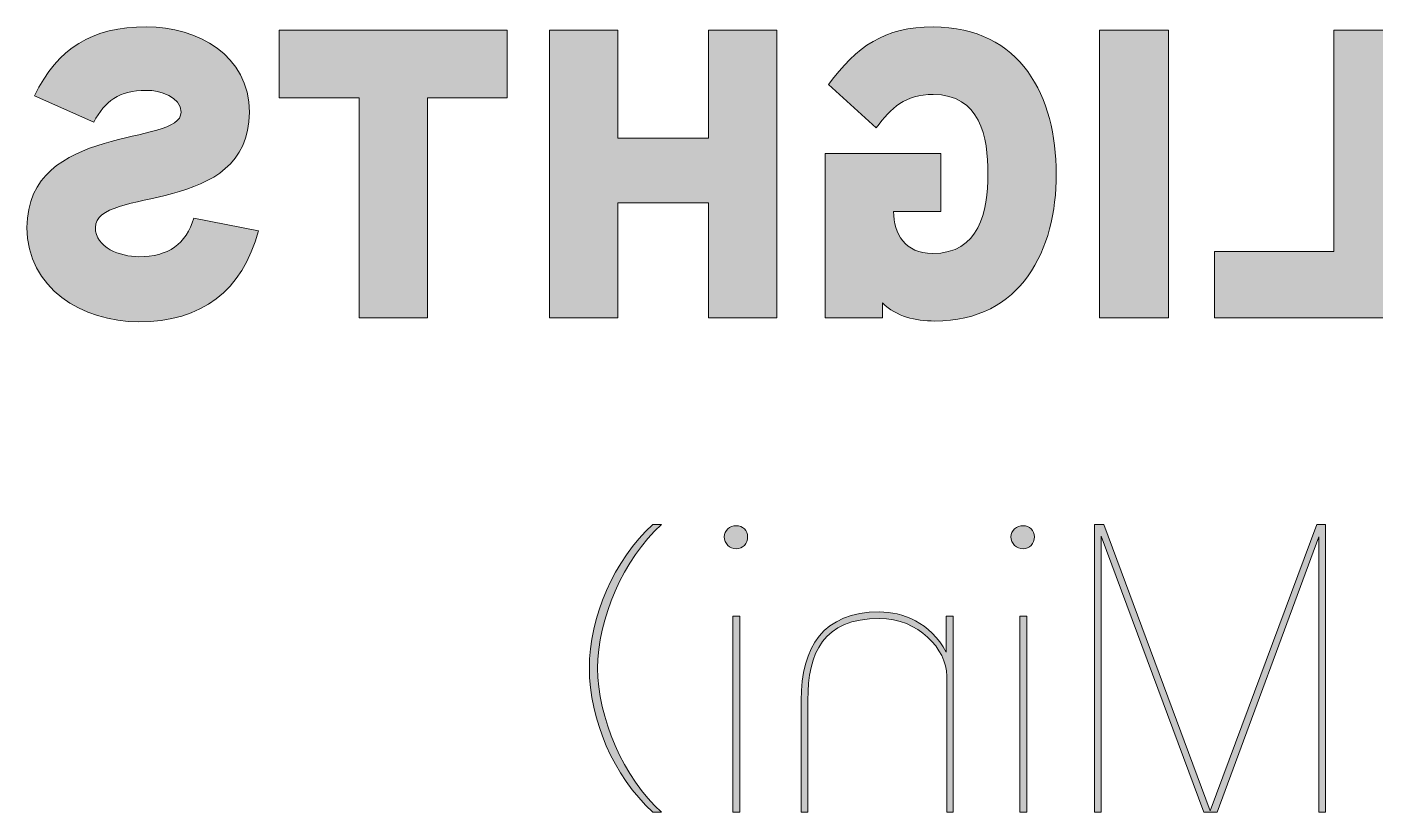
# Model space of a CAD drawing. Header units: centimetres. Extents: x 0.09 to 3.73, y -8.23 to -2.14.
# Drawn here: x 0.86 to 1.914, y -2.75 to -2.136 of the extents above; entities that cross this region are included whole.
import ezdxf

# ---------------------------------------------------------------- set-up
doc = ezdxf.new("R2010")
doc.units = ezdxf.units.CM
doc.header["$MEASUREMENT"] = 0
doc.layers.add('Camada 1', color=7, linetype='Continuous', lineweight=0)

# ---------------------------------------------------------------- blocks, each defined once
blk = doc.blocks.new('Block_19')
at = {"layer": 'Camada 1', "true_color": 0x1d1d1b, "transparency": 33554687}
h = blk.add_hatch(color=250, dxfattribs=at)
h.dxf.hatch_style = 2
edge = h.paths.add_edge_path()
edge.add_spline(control_points=[(0.8601, -2.2925), (0.8601, -2.2106), (0.9806, -2.2293), (0.9806, -2.2023), (0.9806, -2.19), (0.9638, -2.1852), (0.9535, -2.1852), (0.9313, -2.1852), (0.9216, -2.1936), (0.9123, -2.21), (0.9123, -2.21), (0.8659, -2.1894), (0.8659, -2.1894), (0.8846, -2.152), (0.9107, -2.1356), (0.9535, -2.1356), (0.9935, -2.1356), (1.034, -2.1578), (1.034, -2.2023), (1.034, -2.2844), (0.9136, -2.2596), (0.9136, -2.2925), (0.9136, -2.3082), (0.9332, -2.3153), (0.9474, -2.3153), (0.9709, -2.3153), (0.9844, -2.3054), (0.9905, -2.2851), (0.9905, -2.2851), (1.0411, -2.295), (1.0411, -2.295), (1.0285, -2.3421), (0.9967, -2.3662), (0.9474, -2.3662), (0.9036, -2.3662), (0.8601, -2.3398), (0.8601, -2.2925)], knot_values=[0, 0, 0, 0, 1, 1, 1, 2, 2, 2, 3, 3, 3, 4, 4, 4, 5, 5, 5, 6, 6, 6, 7, 7, 7, 8, 8, 8, 9, 9, 9, 10, 10, 10, 11, 11, 11, 12, 12, 12, 12], degree=3, periodic=0)
h = blk.add_hatch(color=250, dxfattribs=at)
h.dxf.hatch_style = 2
edge = h.paths.add_edge_path()
edge.add_spline(control_points=[(1.0573, -2.1382), (1.0573, -2.1382), (1.2354, -2.1382), (1.2354, -2.1382), (1.2354, -2.1382), (1.2354, -2.191), (1.2354, -2.191), (1.2354, -2.191), (1.1732, -2.191), (1.1732, -2.191), (1.1732, -2.191), (1.1732, -2.363), (1.1732, -2.363), (1.1732, -2.363), (1.1198, -2.363), (1.1198, -2.363), (1.1198, -2.363), (1.1198, -2.191), (1.1198, -2.191), (1.1198, -2.191), (1.0573, -2.191), (1.0573, -2.191), (1.0573, -2.191), (1.0573, -2.1382), (1.0573, -2.1382)], knot_values=[0, 0, 0, 0, 1, 1, 1, 2, 2, 2, 3, 3, 3, 4, 4, 4, 5, 5, 5, 6, 6, 6, 7, 7, 7, 8, 8, 8, 8], degree=3, periodic=0)
h = blk.add_hatch(color=250, dxfattribs=at)
h.dxf.hatch_style = 2
edge = h.paths.add_edge_path()
edge.add_spline(control_points=[(1.2686, -2.1382), (1.2686, -2.1382), (1.3221, -2.1382), (1.3221, -2.1382), (1.3221, -2.1382), (1.3221, -2.2226), (1.3221, -2.2226), (1.3221, -2.2226), (1.393, -2.2226), (1.393, -2.2226), (1.393, -2.2226), (1.393, -2.1382), (1.393, -2.1382), (1.393, -2.1382), (1.4464, -2.1382), (1.4464, -2.1382), (1.4464, -2.1382), (1.4464, -2.363), (1.4464, -2.363), (1.4464, -2.363), (1.393, -2.363), (1.393, -2.363), (1.393, -2.363), (1.393, -2.2731), (1.393, -2.2731), (1.393, -2.2731), (1.3221, -2.2731), (1.3221, -2.2731), (1.3221, -2.2731), (1.3221, -2.363), (1.3221, -2.363), (1.3221, -2.363), (1.2686, -2.363), (1.2686, -2.363), (1.2686, -2.363), (1.2686, -2.1382), (1.2686, -2.1382)], knot_values=[0, 0, 0, 0, 1, 1, 1, 2, 2, 2, 3, 3, 3, 4, 4, 4, 5, 5, 5, 6, 6, 6, 7, 7, 7, 8, 8, 8, 9, 9, 9, 10, 10, 10, 11, 11, 11, 12, 12, 12, 12], degree=3, periodic=0)
h = blk.add_hatch(color=250, dxfattribs=at)
h.dxf.hatch_style = 2
edge = h.paths.add_edge_path()
edge.add_spline(control_points=[(1.5746, -2.2345), (1.5746, -2.2345), (1.5746, -2.2799), (1.5746, -2.2799), (1.5746, -2.2799), (1.5376, -2.2799), (1.5376, -2.2799), (1.5376, -2.2976), (1.5469, -2.3128), (1.5679, -2.3128), (1.6049, -2.3128), (1.6114, -2.2799), (1.6114, -2.2506), (1.6114, -2.2216), (1.6053, -2.1884), (1.5685, -2.1884), (1.5469, -2.1884), (1.5357, -2.1987), (1.5241, -2.2145), (1.5241, -2.2145), (1.4867, -2.1807), (1.4867, -2.1807), (1.5089, -2.1507), (1.5302, -2.1356), (1.5685, -2.1356), (1.6374, -2.1356), (1.6648, -2.1904), (1.6648, -2.2506), (1.6648, -2.3099), (1.6378, -2.3656), (1.5698, -2.3656), (1.5544, -2.3656), (1.5402, -2.3624), (1.5289, -2.3514), (1.5289, -2.3514), (1.5289, -2.363), (1.5289, -2.363), (1.5289, -2.363), (1.4841, -2.363), (1.4841, -2.363), (1.4841, -2.363), (1.4841, -2.2345), (1.4841, -2.2345), (1.4841, -2.2345), (1.5746, -2.2345), (1.5746, -2.2345)], knot_values=[0, 0, 0, 0, 1, 1, 1, 2, 2, 2, 3, 3, 3, 4, 4, 4, 5, 5, 5, 6, 6, 6, 7, 7, 7, 8, 8, 8, 9, 9, 9, 10, 10, 10, 11, 11, 11, 12, 12, 12, 13, 13, 13, 14, 14, 14, 15, 15, 15, 15], degree=3, periodic=0)
h = blk.add_hatch(color=250, dxfattribs=at)
h.dxf.hatch_style = 2
edge = h.paths.add_edge_path()
edge.add_spline(control_points=[(1.6987, -2.1382), (1.6987, -2.1382), (1.7525, -2.1382), (1.7525, -2.1382), (1.7525, -2.1382), (1.7525, -2.363), (1.7525, -2.363), (1.7525, -2.363), (1.6987, -2.363), (1.6987, -2.363), (1.6987, -2.363), (1.6987, -2.1382), (1.6987, -2.1382)], knot_values=[0, 0, 0, 0, 1, 1, 1, 2, 2, 2, 3, 3, 3, 4, 4, 4, 4], degree=3, periodic=0)
h = blk.add_hatch(color=250, dxfattribs=at)
h.dxf.hatch_style = 2
edge = h.paths.add_edge_path()
edge.add_spline(control_points=[(1.7886, -2.3111), (1.7886, -2.3111), (1.8817, -2.3111), (1.8817, -2.3111), (1.8817, -2.3111), (1.8817, -2.1382), (1.8817, -2.1382), (1.8817, -2.1382), (1.9348, -2.1382), (1.9348, -2.1382), (1.9348, -2.1382), (1.9348, -2.363), (1.9348, -2.363), (1.9348, -2.363), (1.7886, -2.363), (1.7886, -2.363), (1.7886, -2.363), (1.7886, -2.3111), (1.7886, -2.3111)], knot_values=[0, 0, 0, 0, 1, 1, 1, 2, 2, 2, 3, 3, 3, 4, 4, 4, 5, 5, 5, 6, 6, 6, 6], degree=3, periodic=0)
h = blk.add_hatch(color=250, dxfattribs=at)
h.dxf.hatch_style = 2
edge = h.paths.add_edge_path()
edge.add_spline(control_points=[(1.2998, -2.6372), (1.2998, -2.5973), (1.3188, -2.5525), (1.3494, -2.5248), (1.3494, -2.5248), (1.3562, -2.5248), (1.3562, -2.5248), (1.3262, -2.5515), (1.3062, -2.5992), (1.3062, -2.6372), (1.3062, -2.6749), (1.3262, -2.7232), (1.3562, -2.7496), (1.3562, -2.7496), (1.3494, -2.7496), (1.3494, -2.7496), (1.3185, -2.7213), (1.2998, -2.6771), (1.2998, -2.6372)], knot_values=[0, 0, 0, 0, 1, 1, 1, 2, 2, 2, 3, 3, 3, 4, 4, 4, 5, 5, 5, 6, 6, 6, 6], degree=3, periodic=0)
h = blk.add_hatch(color=250, dxfattribs=at)
h.dxf.hatch_style = 2
edge = h.paths.add_edge_path()
edge.add_spline(control_points=[(1.412, -2.5963), (1.412, -2.5963), (1.4174, -2.5963), (1.4174, -2.5963), (1.4174, -2.5963), (1.4174, -2.7496), (1.4174, -2.7496), (1.4174, -2.7496), (1.412, -2.7496), (1.412, -2.7496), (1.412, -2.7496), (1.412, -2.5963), (1.412, -2.5963)], knot_values=[0, 0, 0, 0, 1, 1, 1, 2, 2, 2, 3, 3, 3, 4, 4, 4, 4], degree=3, periodic=0)
edge = h.paths.add_edge_path()
edge.add_spline(control_points=[(1.4052, -2.5344), (1.4052, -2.5296), (1.4097, -2.5257), (1.4145, -2.5257), (1.4197, -2.5257), (1.4235, -2.5296), (1.4235, -2.5344), (1.4235, -2.5396), (1.4197, -2.5438), (1.4145, -2.5438), (1.4097, -2.5438), (1.4052, -2.5396), (1.4052, -2.5344)], knot_values=[0, 0, 0, 0, 1, 1, 1, 2, 2, 2, 3, 3, 3, 4, 4, 4, 4], degree=3, periodic=0)
h = blk.add_hatch(color=250, dxfattribs=at)
h.dxf.hatch_style = 2
edge = h.paths.add_edge_path()
edge.add_spline(control_points=[(1.6362, -2.5963), (1.6362, -2.5963), (1.6417, -2.5963), (1.6417, -2.5963), (1.6417, -2.5963), (1.6417, -2.7496), (1.6417, -2.7496), (1.6417, -2.7496), (1.6362, -2.7496), (1.6362, -2.7496), (1.6362, -2.7496), (1.6362, -2.5963), (1.6362, -2.5963)], knot_values=[0, 0, 0, 0, 1, 1, 1, 2, 2, 2, 3, 3, 3, 4, 4, 4, 4], degree=3, periodic=0)
edge = h.paths.add_edge_path()
edge.add_spline(control_points=[(1.6294, -2.5344), (1.6294, -2.5296), (1.6339, -2.5257), (1.6388, -2.5257), (1.6439, -2.5257), (1.6478, -2.5296), (1.6478, -2.5344), (1.6478, -2.5396), (1.6439, -2.5438), (1.6388, -2.5438), (1.6339, -2.5438), (1.6294, -2.5396), (1.6294, -2.5344)], knot_values=[0, 0, 0, 0, 1, 1, 1, 2, 2, 2, 3, 3, 3, 4, 4, 4, 4], degree=3, periodic=0)
h = blk.add_hatch(color=250, dxfattribs=at)
h.dxf.hatch_style = 2
edge = h.paths.add_edge_path()
edge.add_spline(control_points=[(1.6948, -2.5248), (1.6948, -2.5248), (1.7019, -2.5248), (1.7019, -2.5248), (1.7019, -2.5248), (1.785, -2.7487), (1.785, -2.7487), (1.785, -2.7487), (1.8685, -2.5248), (1.8685, -2.5248), (1.8685, -2.5248), (1.8753, -2.5248), (1.8753, -2.5248), (1.8753, -2.5248), (1.8753, -2.7496), (1.8753, -2.7496), (1.8753, -2.7496), (1.8701, -2.7496), (1.8701, -2.7496), (1.8701, -2.7496), (1.8701, -2.5344), (1.8701, -2.5344), (1.8701, -2.5344), (1.7905, -2.7496), (1.7905, -2.7496), (1.7905, -2.7496), (1.7802, -2.7496), (1.7802, -2.7496), (1.7802, -2.7496), (1.7, -2.5338), (1.7, -2.5338), (1.7, -2.5338), (1.7, -2.7496), (1.7, -2.7496), (1.7, -2.7496), (1.6948, -2.7496), (1.6948, -2.7496), (1.6948, -2.7496), (1.6948, -2.5248), (1.6948, -2.5248)], knot_values=[0, 0, 0, 0, 1, 1, 1, 2, 2, 2, 3, 3, 3, 4, 4, 4, 5, 5, 5, 6, 6, 6, 7, 7, 7, 8, 8, 8, 9, 9, 9, 10, 10, 10, 11, 11, 11, 12, 12, 12, 13, 13, 13, 13], degree=3, periodic=0)
h = blk.add_hatch(color=250, dxfattribs=at)
h.dxf.hatch_style = 2
edge = h.paths.add_edge_path()
edge.add_spline(control_points=[(1.4654, -2.6623), (1.4654, -2.6205), (1.4825, -2.5931), (1.5266, -2.5931), (1.5444, -2.5931), (1.5663, -2.6011), (1.5788, -2.6247), (1.5788, -2.6247), (1.5788, -2.5963), (1.5788, -2.5963), (1.5788, -2.5963), (1.5843, -2.5963), (1.5843, -2.5963), (1.5843, -2.5963), (1.5843, -2.7496), (1.5843, -2.7496), (1.5843, -2.7496), (1.5792, -2.7496), (1.5792, -2.7496), (1.5792, -2.7496), (1.5792, -2.6433), (1.5792, -2.6433), (1.5792, -2.6221), (1.5569, -2.5982), (1.5266, -2.5982), (1.4825, -2.5982), (1.4706, -2.6253), (1.4706, -2.662), (1.4706, -2.662), (1.4706, -2.7496), (1.4706, -2.7496), (1.4706, -2.7496), (1.4654, -2.7496), (1.4654, -2.7496), (1.4654, -2.7496), (1.4654, -2.6623), (1.4654, -2.6623)], knot_values=[0, 0, 0, 0, 1, 1, 1, 2, 2, 2, 3, 3, 3, 4, 4, 4, 5, 5, 5, 6, 6, 6, 7, 7, 7, 8, 8, 8, 9, 9, 9, 10, 10, 10, 11, 11, 11, 12, 12, 12, 12], degree=3, periodic=0)
at = {"layer": 'Camada 1'}
for points, knots in [([(0.8601, -2.2925), (0.8601, -2.2106), (0.9806, -2.2293), (0.9806, -2.2023), (0.9806, -2.19), (0.9638, -2.1852), (0.9535, -2.1852), (0.9313, -2.1852), (0.9216, -2.1936), (0.9123, -2.21), (0.9123, -2.21), (0.8659, -2.1894), (0.8659, -2.1894), (0.8846, -2.152), (0.9107, -2.1356), (0.9535, -2.1356), (0.9935, -2.1356), (1.034, -2.1578), (1.034, -2.2023), (1.034, -2.2844), (0.9136, -2.2596), (0.9136, -2.2925), (0.9136, -2.3082), (0.9332, -2.3153), (0.9474, -2.3153), (0.9709, -2.3153), (0.9844, -2.3054), (0.9905, -2.2851), (0.9905, -2.2851), (1.0411, -2.295), (1.0411, -2.295), (1.0285, -2.3421), (0.9967, -2.3662), (0.9474, -2.3662), (0.9036, -2.3662), (0.8601, -2.3398), (0.8601, -2.2925)], [0, 0, 0, 0, 1, 1, 1, 2, 2, 2, 3, 3, 3, 4, 4, 4, 5, 5, 5, 6, 6, 6, 7, 7, 7, 8, 8, 8, 9, 9, 9, 10, 10, 10, 11, 11, 11, 12, 12, 12, 12]), ([(1.0573, -2.1382), (1.0573, -2.1382), (1.2354, -2.1382), (1.2354, -2.1382), (1.2354, -2.1382), (1.2354, -2.191), (1.2354, -2.191), (1.2354, -2.191), (1.1732, -2.191), (1.1732, -2.191), (1.1732, -2.191), (1.1732, -2.363), (1.1732, -2.363), (1.1732, -2.363), (1.1198, -2.363), (1.1198, -2.363), (1.1198, -2.363), (1.1198, -2.191), (1.1198, -2.191), (1.1198, -2.191), (1.0573, -2.191), (1.0573, -2.191), (1.0573, -2.191), (1.0573, -2.1382), (1.0573, -2.1382)], [0, 0, 0, 0, 1, 1, 1, 2, 2, 2, 3, 3, 3, 4, 4, 4, 5, 5, 5, 6, 6, 6, 7, 7, 7, 8, 8, 8, 8]), ([(1.2686, -2.1382), (1.2686, -2.1382), (1.3221, -2.1382), (1.3221, -2.1382), (1.3221, -2.1382), (1.3221, -2.2226), (1.3221, -2.2226), (1.3221, -2.2226), (1.393, -2.2226), (1.393, -2.2226), (1.393, -2.2226), (1.393, -2.1382), (1.393, -2.1382), (1.393, -2.1382), (1.4464, -2.1382), (1.4464, -2.1382), (1.4464, -2.1382), (1.4464, -2.363), (1.4464, -2.363), (1.4464, -2.363), (1.393, -2.363), (1.393, -2.363), (1.393, -2.363), (1.393, -2.2731), (1.393, -2.2731), (1.393, -2.2731), (1.3221, -2.2731), (1.3221, -2.2731), (1.3221, -2.2731), (1.3221, -2.363), (1.3221, -2.363), (1.3221, -2.363), (1.2686, -2.363), (1.2686, -2.363), (1.2686, -2.363), (1.2686, -2.1382), (1.2686, -2.1382)], [0, 0, 0, 0, 1, 1, 1, 2, 2, 2, 3, 3, 3, 4, 4, 4, 5, 5, 5, 6, 6, 6, 7, 7, 7, 8, 8, 8, 9, 9, 9, 10, 10, 10, 11, 11, 11, 12, 12, 12, 12]), ([(1.5746, -2.2345), (1.5746, -2.2345), (1.5746, -2.2799), (1.5746, -2.2799), (1.5746, -2.2799), (1.5376, -2.2799), (1.5376, -2.2799), (1.5376, -2.2976), (1.5469, -2.3128), (1.5679, -2.3128), (1.6049, -2.3128), (1.6114, -2.2799), (1.6114, -2.2506), (1.6114, -2.2216), (1.6053, -2.1884), (1.5685, -2.1884), (1.5469, -2.1884), (1.5357, -2.1987), (1.5241, -2.2145), (1.5241, -2.2145), (1.4867, -2.1807), (1.4867, -2.1807), (1.5089, -2.1507), (1.5302, -2.1356), (1.5685, -2.1356), (1.6374, -2.1356), (1.6648, -2.1904), (1.6648, -2.2506), (1.6648, -2.3099), (1.6378, -2.3656), (1.5698, -2.3656), (1.5544, -2.3656), (1.5402, -2.3624), (1.5289, -2.3514), (1.5289, -2.3514), (1.5289, -2.363), (1.5289, -2.363), (1.5289, -2.363), (1.4841, -2.363), (1.4841, -2.363), (1.4841, -2.363), (1.4841, -2.2345), (1.4841, -2.2345), (1.4841, -2.2345), (1.5746, -2.2345), (1.5746, -2.2345)], [0, 0, 0, 0, 1, 1, 1, 2, 2, 2, 3, 3, 3, 4, 4, 4, 5, 5, 5, 6, 6, 6, 7, 7, 7, 8, 8, 8, 9, 9, 9, 10, 10, 10, 11, 11, 11, 12, 12, 12, 13, 13, 13, 14, 14, 14, 15, 15, 15, 15]), ([(1.6987, -2.1382), (1.6987, -2.1382), (1.7525, -2.1382), (1.7525, -2.1382), (1.7525, -2.1382), (1.7525, -2.363), (1.7525, -2.363), (1.7525, -2.363), (1.6987, -2.363), (1.6987, -2.363), (1.6987, -2.363), (1.6987, -2.1382), (1.6987, -2.1382)], [0, 0, 0, 0, 1, 1, 1, 2, 2, 2, 3, 3, 3, 4, 4, 4, 4]), ([(1.7886, -2.3111), (1.7886, -2.3111), (1.8817, -2.3111), (1.8817, -2.3111), (1.8817, -2.3111), (1.8817, -2.1382), (1.8817, -2.1382), (1.8817, -2.1382), (1.9348, -2.1382), (1.9348, -2.1382), (1.9348, -2.1382), (1.9348, -2.363), (1.9348, -2.363), (1.9348, -2.363), (1.7886, -2.363), (1.7886, -2.363), (1.7886, -2.363), (1.7886, -2.3111), (1.7886, -2.3111)], [0, 0, 0, 0, 1, 1, 1, 2, 2, 2, 3, 3, 3, 4, 4, 4, 5, 5, 5, 6, 6, 6, 6]), ([(1.2998, -2.6372), (1.2998, -2.5973), (1.3188, -2.5525), (1.3494, -2.5248), (1.3494, -2.5248), (1.3562, -2.5248), (1.3562, -2.5248), (1.3262, -2.5515), (1.3062, -2.5992), (1.3062, -2.6372), (1.3062, -2.6749), (1.3262, -2.7232), (1.3562, -2.7496), (1.3562, -2.7496), (1.3494, -2.7496), (1.3494, -2.7496), (1.3185, -2.7213), (1.2998, -2.6771), (1.2998, -2.6372)], [0, 0, 0, 0, 1, 1, 1, 2, 2, 2, 3, 3, 3, 4, 4, 4, 5, 5, 5, 6, 6, 6, 6]), ([(1.4052, -2.5344), (1.4052, -2.5296), (1.4097, -2.5257), (1.4145, -2.5257), (1.4197, -2.5257), (1.4235, -2.5296), (1.4235, -2.5344), (1.4235, -2.5396), (1.4197, -2.5438), (1.4145, -2.5438), (1.4097, -2.5438), (1.4052, -2.5396), (1.4052, -2.5344)], [0, 0, 0, 0, 1, 1, 1, 2, 2, 2, 3, 3, 3, 4, 4, 4, 4]), ([(1.6294, -2.5344), (1.6294, -2.5296), (1.6339, -2.5257), (1.6388, -2.5257), (1.6439, -2.5257), (1.6478, -2.5296), (1.6478, -2.5344), (1.6478, -2.5396), (1.6439, -2.5438), (1.6388, -2.5438), (1.6339, -2.5438), (1.6294, -2.5396), (1.6294, -2.5344)], [0, 0, 0, 0, 1, 1, 1, 2, 2, 2, 3, 3, 3, 4, 4, 4, 4]), ([(1.6948, -2.5248), (1.6948, -2.5248), (1.7019, -2.5248), (1.7019, -2.5248), (1.7019, -2.5248), (1.785, -2.7487), (1.785, -2.7487), (1.785, -2.7487), (1.8685, -2.5248), (1.8685, -2.5248), (1.8685, -2.5248), (1.8753, -2.5248), (1.8753, -2.5248), (1.8753, -2.5248), (1.8753, -2.7496), (1.8753, -2.7496), (1.8753, -2.7496), (1.8701, -2.7496), (1.8701, -2.7496), (1.8701, -2.7496), (1.8701, -2.5344), (1.8701, -2.5344), (1.8701, -2.5344), (1.7905, -2.7496), (1.7905, -2.7496), (1.7905, -2.7496), (1.7802, -2.7496), (1.7802, -2.7496), (1.7802, -2.7496), (1.7, -2.5338), (1.7, -2.5338), (1.7, -2.5338), (1.7, -2.7496), (1.7, -2.7496), (1.7, -2.7496), (1.6948, -2.7496), (1.6948, -2.7496), (1.6948, -2.7496), (1.6948, -2.5248), (1.6948, -2.5248)], [0, 0, 0, 0, 1, 1, 1, 2, 2, 2, 3, 3, 3, 4, 4, 4, 5, 5, 5, 6, 6, 6, 7, 7, 7, 8, 8, 8, 9, 9, 9, 10, 10, 10, 11, 11, 11, 12, 12, 12, 13, 13, 13, 13]), ([(1.412, -2.5963), (1.412, -2.5963), (1.4174, -2.5963), (1.4174, -2.5963), (1.4174, -2.5963), (1.4174, -2.7496), (1.4174, -2.7496), (1.4174, -2.7496), (1.412, -2.7496), (1.412, -2.7496), (1.412, -2.7496), (1.412, -2.5963), (1.412, -2.5963)], [0, 0, 0, 0, 1, 1, 1, 2, 2, 2, 3, 3, 3, 4, 4, 4, 4]), ([(1.4654, -2.6623), (1.4654, -2.6205), (1.4825, -2.5931), (1.5266, -2.5931), (1.5444, -2.5931), (1.5663, -2.6011), (1.5788, -2.6247), (1.5788, -2.6247), (1.5788, -2.5963), (1.5788, -2.5963), (1.5788, -2.5963), (1.5843, -2.5963), (1.5843, -2.5963), (1.5843, -2.5963), (1.5843, -2.7496), (1.5843, -2.7496), (1.5843, -2.7496), (1.5792, -2.7496), (1.5792, -2.7496), (1.5792, -2.7496), (1.5792, -2.6433), (1.5792, -2.6433), (1.5792, -2.6221), (1.5569, -2.5982), (1.5266, -2.5982), (1.4825, -2.5982), (1.4706, -2.6253), (1.4706, -2.662), (1.4706, -2.662), (1.4706, -2.7496), (1.4706, -2.7496), (1.4706, -2.7496), (1.4654, -2.7496), (1.4654, -2.7496), (1.4654, -2.7496), (1.4654, -2.6623), (1.4654, -2.6623)], [0, 0, 0, 0, 1, 1, 1, 2, 2, 2, 3, 3, 3, 4, 4, 4, 5, 5, 5, 6, 6, 6, 7, 7, 7, 8, 8, 8, 9, 9, 9, 10, 10, 10, 11, 11, 11, 12, 12, 12, 12]), ([(1.6362, -2.5963), (1.6362, -2.5963), (1.6417, -2.5963), (1.6417, -2.5963), (1.6417, -2.5963), (1.6417, -2.7496), (1.6417, -2.7496), (1.6417, -2.7496), (1.6362, -2.7496), (1.6362, -2.7496), (1.6362, -2.7496), (1.6362, -2.5963), (1.6362, -2.5963)], [0, 0, 0, 0, 1, 1, 1, 2, 2, 2, 3, 3, 3, 4, 4, 4, 4])]:
    blk.add_open_spline(points, degree=3, knots=knots, dxfattribs=at)

msp = doc.modelspace()

# ---------------------------------------------------------------- block references
at = {"layer": 'Camada 1'}
msp.add_blockref('Block_19', (0, 0), dxfattribs=at)

doc.saveas('drawing.dxf')
